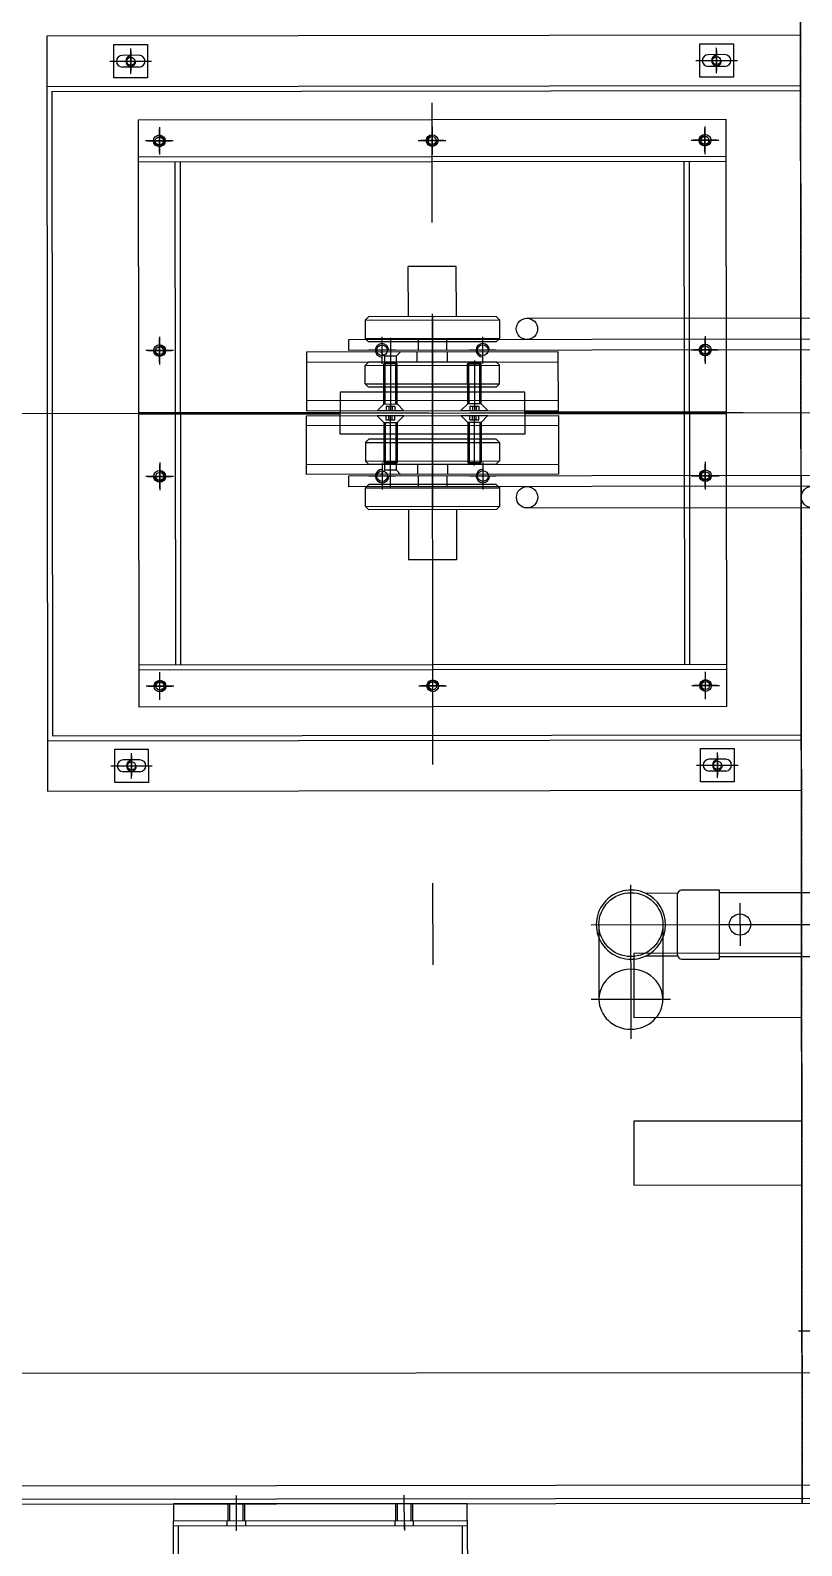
# Model space of a CAD drawing. Header units: feet. Extents: x -99009 to 3252343, y -11094690 to 9035152.
# Drawn here: x 2519766 to 2520226, y -1975212 to -1974309 of the extents above; entities that cross this region are included whole.
import ezdxf

# ---------------------------------------------------------------- set-up
doc = ezdxf.new("R2010")
doc.units = ezdxf.units.FT
doc.linetypes.add('PHANTOM', pattern=[2.5, 1.25, -0.25, 0.25, -0.25, 0.25, -0.25])
for name, color, linetype in [('1', 1, 'Continuous'), ('K-LINE', 7, 'Continuous'), ('栗本図面枠', 7, 'Continuous')]:
    doc.layers.add(name, color=color, linetype=linetype)

# ---------------------------------------------------------------- blocks, each defined once
blk = doc.blocks.new('K24582845e8a56')
at = {"layer": '栗本図面枠', "color": 1}
for p, q in [((-1337.55, -1147, 0), (-1337.55, 247, 0)), ((-1334.55, -1150, 0), (-1334.55, 250, 0)), ((-1334.55, -1150, 0), (-1334.55, 250, 0)), ((-1345.55, -1109, 0), (-1345.55, 209, 0)), ((-1412.55, -1042, 0), (-1412.55, 142, 0)), ((-2028.4, -63.04, 0), (-2028.4, -450, 0)), ((-1940.7, -63.04, 0), (-1940.7, -450, 0)), ((-2022.05, -114.98, 0), (-2022.05, -450, 0)), ((-1947.05, -114.98, 0), (-1947.05, -450, 0)), ((-1984.55, -129.74, 0), (-1984.55, -377.47, 0)), ((-2041.1, -343.65, 0), (-2041.1, -140, 0)), ((-1928, -343.65, 0), (-1928, -140, 0)), ((-1679.55, -229.52, 0), (-1679.55, -150.15, 0)), ((-1437.15, -147.37, 0), (-1437.15, -182.63, 0)), ((-1698.6, -229.52, 0), (-1698.6, -161.2, 0)), ((-1660.5, -229.52, 0), (-1660.5, -161.2, 0)), ((-1334.55, -180.5, 0), (-3003.55, -180.5, 0)), ((-1759.55, -180.5, 0), (-2209.55, -180.5, 0)), ((-2209.55, -180.5, 0), (-2209.55, -629.5, 0)), ((-2179.55, -629.5, 0), (-2179.55, -180.5, 0)), ((-2176.55, -626.5, 0), (-2176.55, -180.5, 0)), ((-1792.55, -626.5, 0), (-1792.55, -180.5, 0)), ((-1789.55, -629.5, 0), (-1789.55, -180.5, 0)), ((-1759.55, -629.5, 0), (-1759.55, -180.5, 0)), ((-1624.27, -180.5, 0), (-1662.37, -180.5, 0)), ((-1662.37, -180.5, 0), (-1662.37, -280.5, 0)), ((-1624.27, -280.5, 0), (-1624.27, -180.5, 0)), ((-1562.37, -180.5, 0), (-1562.37, -280.5, 0)), ((-1524.27, -280.5, 0), (-1524.27, -180.5, 0)), ((-1984.55, -215, 0), (-1984.55, -281.8, 0)), ((-2204.55, -220.5, 0), (-2184.55, -220.5, 0)), ((-2204.55, -240.5, 0), (-2204.55, -220.5, 0)), ((-2198.05, -225.5, 0), (-2198.05, -235.5, 0)), ((-2194.55, -242.87, 0), (-2194.55, -218.13, 0)), ((-2194.55, -236.5, 0), (-2194.55, -224.5, 0)), ((-2191.05, -225.5, 0), (-2191.05, -235.5, 0)), ((-2184.55, -220.5, 0), (-2184.55, -240.5, 0)), ((-2159.55, -575, 0), (-2159.55, -225, 0)), ((-2159.55, -225, 0), (-1985.05, -225, 0)), ((-2159.55, -575, 0), (-2159.55, -225, 0)), ((-2159.55, -225, 0), (-1809.55, -225, 0)), ((-2137.55, -575, 0), (-2137.55, -225, 0)), ((-2134.55, -575, 0), (-2134.55, -225, 0)), ((-1985.05, -225, 0), (-1985.05, -345, 0)), ((-1984.05, -225, 0), (-1809.55, -225, 0)), ((-1984.05, -225, 0), (-1984.05, -345, 0)), ((-1834.55, -225, 0), (-1834.55, -575, 0)), ((-1831.55, -225, 0), (-1831.55, -575, 0)), ((-1809.55, -225, 0), (-1809.55, -575, 0)), ((-1809.55, -225, 0), (-1809.55, -575, 0)), ((-1784.55, -220.5, 0), (-1764.55, -220.5, 0)), ((-1784.55, -240.5, 0), (-1784.55, -220.5, 0)), ((-1778.05, -225.5, 0), (-1778.05, -235.5, 0)), ((-1774.55, -242.87, 0), (-1774.55, -218.13, 0)), ((-1774.55, -236.5, 0), (-1774.55, -224.5, 0)), ((-1771.05, -225.5, 0), (-1771.05, -235.5, 0)), ((-1764.55, -220.5, 0), (-1764.55, -240.5, 0)), ((-1698.6, -229.52, 0), (-1698.6, -223.5, 0)), ((-1692.25, -217.15, 0), (-1666.85, -217.15, 0)), ((-2187.05, -230.5, 0), (-2202.05, -230.5, 0)), ((-2200.55, -230.5, 0), (-2188.55, -230.5, 0)), ((-2147.05, -245.73, 0), (-2147.05, -229.27, 0)), ((-2147.05, -230.5, 0), (-2147.05, -244.5, 0)), ((-2022.05, -245.73, 0), (-2022.05, -229.27, 0)), ((-2022.05, -230.5, 0), (-2022.05, -244.5, 0)), ((-1947.05, -245.73, 0), (-1947.05, -229.27, 0)), ((-1947.05, -230.5, 0), (-1947.05, -244.5, 0)), ((-1822.05, -245.73, 0), (-1822.05, -229.27, 0)), ((-1822.05, -230.5, 0), (-1822.05, -244.5, 0)), ((-1767.05, -230.5, 0), (-1782.05, -230.5, 0)), ((-1780.55, -230.5, 0), (-1768.55, -230.5, 0)), ((-1700.19, -229.52, 0), (-1658.92, -229.52, 0)), ((-1700.19, -251.52, 0), (-1700.19, -229.52, 0)), ((-1679.55, -305.79, 0), (-1679.55, -229.52, 0)), ((-1658.92, -251.52, 0), (-1658.92, -229.52, 0)), ((-2184.55, -240.5, 0), (-2204.55, -240.5, 0)), ((-2155.28, -237.5, 0), (-2138.83, -237.5, 0)), ((-2140.05, -237.5, 0), (-2154.05, -237.5, 0)), ((-2030.28, -237.5, 0), (-2013.83, -237.5, 0)), ((-2015.05, -237.5, 0), (-2029.05, -237.5, 0)), ((-1955.28, -237.5, 0), (-1938.83, -237.5, 0)), ((-1940.05, -237.5, 0), (-1954.05, -237.5, 0)), ((-1813.83, -237.5, 0), (-1830.28, -237.5, 0)), ((-1815.05, -237.5, 0), (-1829.05, -237.5, 0)), ((-1764.55, -240.5, 0), (-1784.55, -240.5, 0)), ((-2134.55, -247, 0), (-1834.55, -247, 0)), ((-2134.55, -250, 0), (-1834.55, -250, 0)), ((-1698.19, -254.52, 0), (-1698.19, -254.34, 0)), ((-1698.19, -254.34, 0), (-1698.19, -273.29, 0)), ((-1697.19, -254.52, 0), (-1661.92, -254.52, 0)), ((-1660.8, -254.3, 0), (-1660.8, -273.54, 0)), ((-1635.08, -305.76, 0), (-1635.08, -258.54, 0)), ((-1679.55, -263.1, 0), (-1660.8, -263.1, 0)), ((-1660.8, -263.1, 0), (-1635.08, -263.1, 0)), ((-1611.47, -282.15, 0), (-1703.19, -282.15, 0)), ((-1662.37, -280.5, 0), (-1624.27, -280.5, 0)), ((-1562.37, -280.5, 0), (-1524.27, -280.5, 0)), ((-1679.55, -301.2, 0), (-1671.62, -301.2, 0)), ((-1671.62, -301.2, 0), (-1635.08, -301.2, 0)), ((-1984.55, -309.87, 0), (-1984.55, -490.13, 0)), ((-1984.55, -309.87, 0), (-1984.55, -490.13, 0)), ((-2021.05, -325, 0), (-2021.05, -475, 0)), ((-1986.05, -325, 0), (-2021.05, -325, 0)), ((-2015.05, -475, 0), (-2015.05, -325, 0)), ((-1992.05, -325, 0), (-1992.05, -475, 0)), ((-1986.05, -475, 0), (-1986.05, -325, 0)), ((-1983.05, -475, 0), (-1983.05, -325, 0)), ((-1983.05, -325, 0), (-1948.05, -325, 0)), ((-1977.05, -325, 0), (-1977.05, -475, 0)), ((-1954.05, -475, 0), (-1954.05, -325, 0)), ((-1948.05, -325, 0), (-1948.05, -475, 0)), ((-1985.05, -345, 0), (-1997.05, -345, 0)), ((-1997.05, -345, 0), (-1997.05, -455, 0)), ((-1984.05, -345, 0), (-1972.05, -345, 0)), ((-1972.05, -345, 0), (-1972.05, -455, 0)), ((-2040.05, -360, 0), (-2042.05, -362, 0)), ((-2040.05, -360, 0), (-2029.05, -360, 0)), ((-2040.05, -440, 0), (-2040.05, -360, 0)), ((-2029.05, -360, 0), (-2027.05, -362, 0)), ((-2029.05, -440, 0), (-2029.05, -360, 0)), ((-2013.05, -360, 0), (-2015.05, -362, 0)), ((-2002.05, -360, 0), (-2013.05, -360, 0)), ((-2013.05, -440, 0), (-2013.05, -360, 0)), ((-2002.05, -360, 0), (-2000.05, -362, 0)), ((-2002.05, -440, 0), (-2002.05, -360, 0)), ((-1984.55, -357.68, 0), (-1984.55, -710.05, 0)), ((-1967.05, -360, 0), (-1969.05, -362, 0)), ((-1967.05, -360, 0), (-1956.05, -360, 0)), ((-1967.05, -440, 0), (-1967.05, -360, 0)), ((-1956.05, -360, 0), (-1954.05, -362, 0)), ((-1956.05, -440, 0), (-1956.05, -360, 0)), ((-1940.05, -360, 0), (-1942.05, -362, 0)), ((-1929.05, -360, 0), (-1940.05, -360, 0)), ((-1940.05, -440, 0), (-1940.05, -360, 0)), ((-1929.05, -360, 0), (-1927.05, -362, 0)), ((-1929.05, -440, 0), (-1929.05, -360, 0)), ((-2042.05, -362, 0), (-2042.05, -438, 0)), ((-2014.05, -370, 0), (-2030.05, -370, 0)), ((-2027.05, -362, 0), (-2027.05, -438, 0)), ((-2022.05, -362, 0), (-2022.05, -378, 0)), ((-2015.05, -362, 0), (-2015.05, -438, 0)), ((-2000.05, -362, 0), (-2000.05, -438, 0)), ((-1990.05, -371, 0), (-1986.05, -367, 0)), ((-1986.05, -383, 0), (-1986.05, -367, 0)), ((-1983.05, -383, 0), (-1983.05, -367, 0)), ((-1979.05, -371, 0), (-1983.05, -367, 0)), ((-1969.05, -362, 0), (-1969.05, -438, 0)), ((-1955.05, -370, 0), (-1939.05, -370, 0)), ((-1954.05, -362, 0), (-1954.05, -438, 0)), ((-1947.05, -362, 0), (-1947.05, -378, 0)), ((-1942.05, -362, 0), (-1942.05, -438, 0)), ((-1927.05, -362, 0), (-1927.05, -438, 0)), ((-2015.83, -375, 0), (-1986.05, -375, 0)), ((-2014.72, -371.8, 0), (-2013.92, -371, 0)), ((-1990.05, -371.8, 0), (-2014.72, -371.8, 0)), ((-2014.72, -378.2, 0), (-2014.72, -371.8, 0)), ((-1990.05, -378.2, 0), (-2014.72, -378.2, 0)), ((-2013.92, -379, 0), (-2014.72, -378.2, 0)), ((-1990.05, -371, 0), (-2013.92, -371, 0)), ((-2013.92, -379, 0), (-2013.92, -371, 0)), ((-1990.05, -379, 0), (-2013.92, -379, 0)), ((-1990.05, -371, 0), (-1990.05, -379, 0)), ((-1990.05, -379, 0), (-1986.05, -383, 0)), ((-1988.61, -377.67, 0), (-1988.61, -372.33, 0)), ((-1988.61, -372.33, 0), (-1986.05, -372.33, 0)), ((-1988.61, -373.93, 0), (-1986.05, -373.93, 0)), ((-1988.61, -376.07, 0), (-1986.05, -376.07, 0)), ((-1988.61, -377.67, 0), (-1986.05, -377.67, 0)), ((-1980.49, -372.33, 0), (-1983.05, -372.33, 0)), ((-1980.49, -373.93, 0), (-1983.05, -373.93, 0)), ((-1953.28, -375, 0), (-1983.05, -375, 0)), ((-1980.49, -376.07, 0), (-1983.05, -376.07, 0)), ((-1980.49, -377.67, 0), (-1983.05, -377.67, 0)), ((-1979.05, -379, 0), (-1983.05, -383, 0)), ((-1980.49, -377.67, 0), (-1980.49, -372.33, 0)), ((-1979.05, -371, 0), (-1955.19, -371, 0)), ((-1979.05, -371, 0), (-1979.05, -379, 0)), ((-1979.05, -371.8, 0), (-1954.39, -371.8, 0)), ((-1979.05, -378.2, 0), (-1954.39, -378.2, 0)), ((-1979.05, -379, 0), (-1955.19, -379, 0)), ((-1955.19, -379, 0), (-1955.19, -371, 0)), ((-1954.39, -371.8, 0), (-1955.19, -371, 0)), ((-1955.19, -379, 0), (-1954.39, -378.2, 0)), ((-1954.39, -378.2, 0), (-1954.39, -371.8, 0)), ((-2042.05, -385.71, 0), (-2072.05, -385.71, 0)), ((-2072.05, -385.71, 0), (-2072.05, -414.29, 0)), ((-1927.05, -385.71, 0), (-1897.05, -385.71, 0)), ((-1897.05, -385.71, 0), (-1897.05, -414.29, 0)), ((-1324.55, -380, 0), (-1334.55, -380, 0)), ((-1334.55, -380, 0), (-1334.55, -555, 0)), ((-1324.55, -555, 0), (-1324.55, -380, 0)), ((-1324.55, -380, 0), (-1224.55, -380, 0)), ((-1324.55, -555, 0), (-1324.55, -380, 0)), ((-1321.55, -555, 0), (-1321.55, -380, 0)), ((-1321.55, -383, 0), (-1224.55, -383, 0)), ((-2147.05, -408.23, 0), (-2147.05, -391.77, 0)), ((-2147.05, -393, 0), (-2147.05, -407, 0)), ((-2028.4, -391.5, 0), (-2022.05, -391.5, 0)), ((-2015.05, -391, 0), (-2021.05, -391, 0)), ((-1954.05, -391, 0), (-1948.05, -391, 0)), ((-1947.05, -391.5, 0), (-1940.7, -391.5, 0)), ((-1822.05, -408.23, 0), (-1822.05, -391.77, 0)), ((-1822.05, -393, 0), (-1822.05, -407, 0)), ((-2098.26, -400, 0), (-2169.55, -400, 0)), ((-2155.28, -400, 0), (-2138.83, -400, 0)), ((-2140.05, -400, 0), (-2154.05, -400, 0)), ((-1775.18, -400, 0), (-2043.71, -400, 0)), ((-2042.05, -400, 0), (-1927, -400, 0)), ((-2007.02, -400, 0), (-2025.91, -400, 0)), ((-1984.55, -402.06, 0), (-1984.55, -455.36, 0)), ((-1962.09, -400, 0), (-1943.2, -400, 0)), ((-1813.83, -400, 0), (-1830.28, -400, 0)), ((-1815.05, -400, 0), (-1829.05, -400, 0)), ((-1655.78, -400, 0), (-1704.39, -400, 0)), ((-2042.05, -414.29, 0), (-2072.05, -414.29, 0)), ((-2028.4, -408.5, 0), (-2022.05, -408.5, 0)), ((-2015.05, -409, 0), (-2021.05, -409, 0)), ((-1954.05, -409, 0), (-1948.05, -409, 0)), ((-1947.05, -408.5, 0), (-1940.7, -408.5, 0)), ((-1927.05, -414.29, 0), (-1897.05, -414.29, 0)), ((-1324.55, -412.5, 0), (-1334.55, -412.5, 0)), ((-1324.55, -413.5, 0), (-1334.55, -413.5, 0)), ((-1321.55, -412, 0), (-1324.55, -412, 0)), ((-2022.05, -422, 0), (-2022.05, -438, 0)), ((-2018.55, -421.5, 0), (-2021.05, -419, 0)), ((-2018.55, -421.5, 0), (-2018.55, -428.5, 0)), ((-2018.55, -421.5, 0), (-2015.05, -421.5, 0)), ((-2013.92, -421, 0), (-2014.72, -421.8, 0)), ((-1990.05, -421.8, 0), (-2014.72, -421.8, 0)), ((-2014.72, -421.8, 0), (-2014.72, -428.2, 0)), ((-1990.05, -421, 0), (-2013.92, -421, 0)), ((-2013.92, -421, 0), (-2013.92, -429, 0)), ((-1990.05, -421, 0), (-1986.05, -417, 0)), ((-1990.05, -429, 0), (-1990.05, -421, 0)), ((-1988.61, -422.33, 0), (-1986.05, -422.33, 0)), ((-1988.61, -422.33, 0), (-1988.61, -427.67, 0)), ((-1988.61, -423.93, 0), (-1986.05, -423.93, 0)), ((-1986.05, -417, 0), (-1986.05, -433, 0)), ((-1983.05, -417, 0), (-1983.05, -433, 0)), ((-1979.05, -421, 0), (-1983.05, -417, 0)), ((-1980.49, -422.33, 0), (-1983.05, -422.33, 0)), ((-1980.49, -423.93, 0), (-1983.05, -423.93, 0)), ((-1980.49, -422.33, 0), (-1980.49, -427.67, 0)), ((-1979.05, -421, 0), (-1955.19, -421, 0)), ((-1979.05, -429, 0), (-1979.05, -421, 0)), ((-1979.05, -421.8, 0), (-1954.39, -421.8, 0)), ((-1955.19, -421, 0), (-1955.19, -429, 0)), ((-1955.19, -421, 0), (-1954.39, -421.8, 0)), ((-1954.39, -421.8, 0), (-1954.39, -428.2, 0)), ((-1950.55, -421.5, 0), (-1954.05, -421.5, 0)), ((-1950.55, -421.5, 0), (-1948.05, -419, 0)), ((-1950.55, -421.5, 0), (-1950.55, -428.5, 0)), ((-1947.05, -422, 0), (-1947.05, -438, 0)), ((-1319.55, -417.5, 0), (-1339.55, -417.5, 0)), ((-1324.55, -421.5, 0), (-1334.55, -421.5, 0)), ((-1324.55, -422.5, 0), (-1334.55, -422.5, 0)), ((-1327.55, -417.5, 0), (-1318.55, -417.5, 0)), ((-1321.55, -423, 0), (-1324.55, -423, 0)), ((-2014.05, -430, 0), (-2030.05, -430, 0)), ((-2029.45, -425, 0), (-2007.05, -425, 0)), ((-2018.55, -428.5, 0), (-2021.05, -431, 0)), ((-2018.55, -428.5, 0), (-2015.05, -428.5, 0)), ((-2015.83, -425, 0), (-1986.05, -425, 0)), ((-1990.05, -428.2, 0), (-2014.72, -428.2, 0)), ((-2014.72, -428.2, 0), (-2013.92, -429, 0)), ((-1990.05, -429, 0), (-2013.92, -429, 0)), ((-1990.05, -429, 0), (-1986.05, -433, 0)), ((-1988.61, -426.07, 0), (-1986.05, -426.07, 0)), ((-1988.61, -427.67, 0), (-1986.05, -427.67, 0)), ((-1953.28, -425, 0), (-1983.05, -425, 0)), ((-1980.49, -426.07, 0), (-1983.05, -426.07, 0)), ((-1980.49, -427.67, 0), (-1983.05, -427.67, 0)), ((-1979.05, -429, 0), (-1983.05, -433, 0)), ((-1979.05, -428.2, 0), (-1954.39, -428.2, 0)), ((-1979.05, -429, 0), (-1955.19, -429, 0)), ((-1939.65, -425, 0), (-1962.06, -425, 0)), ((-1954.39, -428.2, 0), (-1955.19, -429, 0)), ((-1955.05, -430, 0), (-1939.05, -430, 0)), ((-1950.55, -428.5, 0), (-1954.05, -428.5, 0)), ((-1950.55, -428.5, 0), (-1948.05, -431, 0)), ((-2042.05, -438, 0), (-2040.05, -440, 0)), ((-2040.05, -440, 0), (-2029.05, -440, 0)), ((-2027.05, -438, 0), (-2029.05, -440, 0)), ((-2015.05, -438, 0), (-2013.05, -440, 0)), ((-2002.05, -440, 0), (-2013.05, -440, 0)), ((-2000.05, -438, 0), (-2002.05, -440, 0)), ((-1969.05, -438, 0), (-1967.05, -440, 0)), ((-1967.05, -440, 0), (-1956.05, -440, 0)), ((-1954.05, -438, 0), (-1956.05, -440, 0)), ((-1942.05, -438, 0), (-1940.05, -440, 0)), ((-1929.05, -440, 0), (-1940.05, -440, 0)), ((-1927.05, -438, 0), (-1929.05, -440, 0)), ((-2028.4, -450, 0), (-2022.05, -450, 0)), ((-1947.05, -450, 0), (-1940.7, -450, 0)), ((-1997.05, -455, 0), (-1985.05, -455, 0)), ((-1985.05, -455, 0), (-1985.05, -575, 0)), ((-1984.05, -455, 0), (-1984.05, -575, 0)), ((-1972.05, -455, 0), (-1984.05, -455, 0)), ((-2021.05, -475, 0), (-1986.05, -475, 0)), ((-1948.05, -475, 0), (-1983.05, -475, 0)), ((-1324.55, -512.5, 0), (-1334.55, -512.5, 0)), ((-1324.55, -513.5, 0), (-1334.55, -513.5, 0)), ((-1321.55, -512, 0), (-1324.55, -512, 0)), ((-1319.55, -517.5, 0), (-1339.55, -517.5, 0)), ((-1324.55, -521.5, 0), (-1334.55, -521.5, 0)), ((-1324.55, -522.5, 0), (-1334.55, -522.5, 0)), ((-1318.55, -517.5, 0), (-1327.55, -517.5, 0)), ((-1321.55, -523, 0), (-1324.55, -523, 0)), ((-1834.55, -550, 0), (-2134.55, -550, 0)), ((-2147.05, -554.27, 0), (-2147.05, -570.73, 0)), ((-2147.05, -569.5, 0), (-2147.05, -555.5, 0)), ((-1834.55, -553, 0), (-2134.55, -553, 0)), ((-2022.05, -554.27, 0), (-2022.05, -570.73, 0)), ((-2022.05, -569.5, 0), (-2022.05, -555.5, 0)), ((-1947.05, -554.27, 0), (-1947.05, -570.73, 0)), ((-1947.05, -569.5, 0), (-1947.05, -555.5, 0)), ((-1822.05, -554.27, 0), (-1822.05, -570.73, 0)), ((-1822.05, -569.5, 0), (-1822.05, -555.5, 0)), ((-1334.55, -555, 0), (-1324.55, -555, 0)), ((-1224.55, -555, 0), (-1324.55, -555, 0)), ((-1224.55, -552, 0), (-1321.55, -552, 0)), ((-2194.55, -591.87, 0), (-2194.55, -567.13, 0)), ((-2155.28, -562.5, 0), (-2138.83, -562.5, 0)), ((-2140.05, -562.5, 0), (-2154.05, -562.5, 0)), ((-2030.28, -562.5, 0), (-2013.83, -562.5, 0)), ((-2015.05, -562.5, 0), (-2029.05, -562.5, 0)), ((-1955.28, -562.5, 0), (-1938.83, -562.5, 0)), ((-1940.05, -562.5, 0), (-1954.05, -562.5, 0)), ((-1813.83, -562.5, 0), (-1830.28, -562.5, 0)), ((-1815.05, -562.5, 0), (-1829.05, -562.5, 0)), ((-1774.55, -591.87, 0), (-1774.55, -567.13, 0)), ((-2204.55, -569.5, 0), (-2184.55, -569.5, 0)), ((-2204.55, -589.5, 0), (-2204.55, -569.5, 0)), ((-2198.05, -574.5, 0), (-2198.05, -584.5, 0)), ((-2194.55, -585.5, 0), (-2194.55, -573.5, 0)), ((-2191.05, -574.5, 0), (-2191.05, -584.5, 0)), ((-2184.55, -569.5, 0), (-2184.55, -589.5, 0)), ((-1985.05, -575, 0), (-2159.55, -575, 0)), ((-1809.55, -575, 0), (-2159.55, -575, 0)), ((-1809.55, -575, 0), (-1984.05, -575, 0)), ((-1784.55, -569.5, 0), (-1764.55, -569.5, 0)), ((-1784.55, -589.5, 0), (-1784.55, -569.5, 0)), ((-1778.05, -574.5, 0), (-1778.05, -584.5, 0)), ((-1774.55, -585.5, 0), (-1774.55, -573.5, 0)), ((-1771.05, -574.5, 0), (-1771.05, -584.5, 0)), ((-1764.55, -569.5, 0), (-1764.55, -589.5, 0)), ((-2187.05, -579.5, 0), (-2202.05, -579.5, 0)), ((-2200.55, -579.5, 0), (-2188.55, -579.5, 0)), ((-1767.05, -579.5, 0), (-1782.05, -579.5, 0)), ((-1780.55, -579.5, 0), (-1768.55, -579.5, 0)), ((-2184.55, -589.5, 0), (-2204.55, -589.5, 0)), ((-1764.55, -589.5, 0), (-1784.55, -589.5, 0)), ((-2209.55, -629.5, 0), (-1759.55, -629.5, 0)), ((-2176.55, -626.5, 0), (-1792.55, -626.5, 0))]:
    blk.add_line(p, q, dxfattribs=at)
at = {"layer": '栗本図面枠', "color": 1, "linetype": 'PHANTOM'}
blk.add_line((-3003.55, -180.5, 0), (-1334.55, -180.5, 0), dxfattribs=at)
at = {"layer": '栗本図面枠', "color": 1}
for centre, radius in [((-1934.35, -174, 0), 6.35), ((-1679.55, -217.15, 0), 6.35), ((-2194.55, -230.5, 0), 2.4), ((-2147.05, -237.5, 0), 3.5), ((-2022.05, -237.5, 0), 3.5), ((-1947.05, -237.5, 0), 3.5), ((-1822.05, -237.5, 0), 3.5), ((-1774.55, -230.5, 0), 2.4), ((-2147.05, -237.5, 0), 2.4), ((-2022.05, -237.5, 0), 2.4), ((-1947.05, -237.5, 0), 2.4), ((-1822.05, -237.5, 0), 2.4), ((-1679.55, -282.15, 0), 19.05), ((-2034.75, -343.65, 0), 6.35), ((-1934.35, -343.65, 0), 6.35), ((-2022.05, -370, 0), 3.2), ((-1947.05, -370, 0), 3.2), ((-2147.05, -400, 0), 3.5), ((-1822.05, -400, 0), 3.5), ((-2147.05, -400, 0), 2.4), ((-1822.05, -400, 0), 2.4), ((-2022.05, -430, 0), 3.2), ((-1947.05, -430, 0), 3.2), ((-2147.05, -562.5, 0), 3.5), ((-2022.05, -562.5, 0), 3.5), ((-1947.05, -562.5, 0), 3.5), ((-1822.05, -562.5, 0), 3.5), ((-2147.05, -562.5, 0), 2.4), ((-2022.05, -562.5, 0), 2.4), ((-1947.05, -562.5, 0), 2.4), ((-1822.05, -562.5, 0), 2.4), ((-2194.55, -579.5, 0), 2.4), ((-1774.55, -579.5, 0), 2.4)]:
    blk.add_circle(centre, radius, dxfattribs=at)
for centre, radius, start, end in [((-2194.55, -225.5, 0), 3.5, 0, 180), ((-1774.55, -225.5, 0), 3.5, 0, 180), ((-2194.55, -230.5, 0), 3, 180, 90), ((-2147.05, -237.5, 0), 3, 180, 90), ((-2022.05, -237.5, 0), 3, 180, 90), ((-1947.05, -237.5, 0), 3, 180, 90), ((-1822.05, -237.5, 0), 3, 90, 0), ((-1774.55, -230.5, 0), 3, 180, 90), ((-2194.55, -235.5, 0), 3.5, 180, 0), ((-1774.55, -235.5, 0), 3.5, 180, 0), ((-1697.19, -251.52, 0), 3, 180, 270), ((-1661.92, -251.52, 0), 3, 270, 0), ((-1679.55, -282.15, 0), 20.63, 24.66199, 154.55856), ((-1679.55, -282.15, 0), 20.63, 154.55856, 24.66199), ((-2022.05, -370, 0), 4, 90, 0), ((-1947.05, -370, 0), 4, 180, 90), ((-2147.05, -400, 0), 3, 180, 90), ((-1822.05, -400, 0), 3, 90, 0), ((-2022.05, -430, 0), 4, 90, 0), ((-1947.05, -430, 0), 4, 180, 90), ((-2147.05, -562.5, 0), 3, 270, 180), ((-2022.05, -562.5, 0), 3, 270, 180), ((-1947.05, -562.5, 0), 3, 270, 180), ((-1822.05, -562.5, 0), 3, 0, 270), ((-2194.55, -574.5, 0), 3.5, 0, 180), ((-2194.55, -579.5, 0), 3, 180, 90), ((-1774.55, -574.5, 0), 3.5, 0, 180), ((-1774.55, -579.5, 0), 3, 180, 90), ((-2194.55, -584.5, 0), 3.5, 180, 0), ((-1774.55, -584.5, 0), 3.5, 180, 0)]:
    blk.add_arc(centre, radius, start, end, dxfattribs=at)
for start_param, end_param in [(0, 3.141593), (3.141593, 6.283185)]:
    blk.add_ellipse((-1635.08, -282.15, 0), major_axis=(0, 19.05), ratio=0.939693, start_param=start_param, end_param=end_param, dxfattribs=at)

msp = doc.modelspace()

# ---------------------------------------------------------------- linework, layer by layer
at = {"layer": '1'}
msp.add_arc((2520410.24778, -1978395.99612), 100000, 84.1346387202, 194.3871675539, dxfattribs=at)

# ---------------------------------------------------------------- block references
at = {"layer": 'K-LINE', "color": 2, "linetype": 'Continuous', "lineweight": 15, "rotation": 270.0650517140735}
msp.add_blockref('K24582845e8a56', (2520408.11897, -1976520.99344), dxfattribs=at)

doc.saveas('drawing.dxf')
